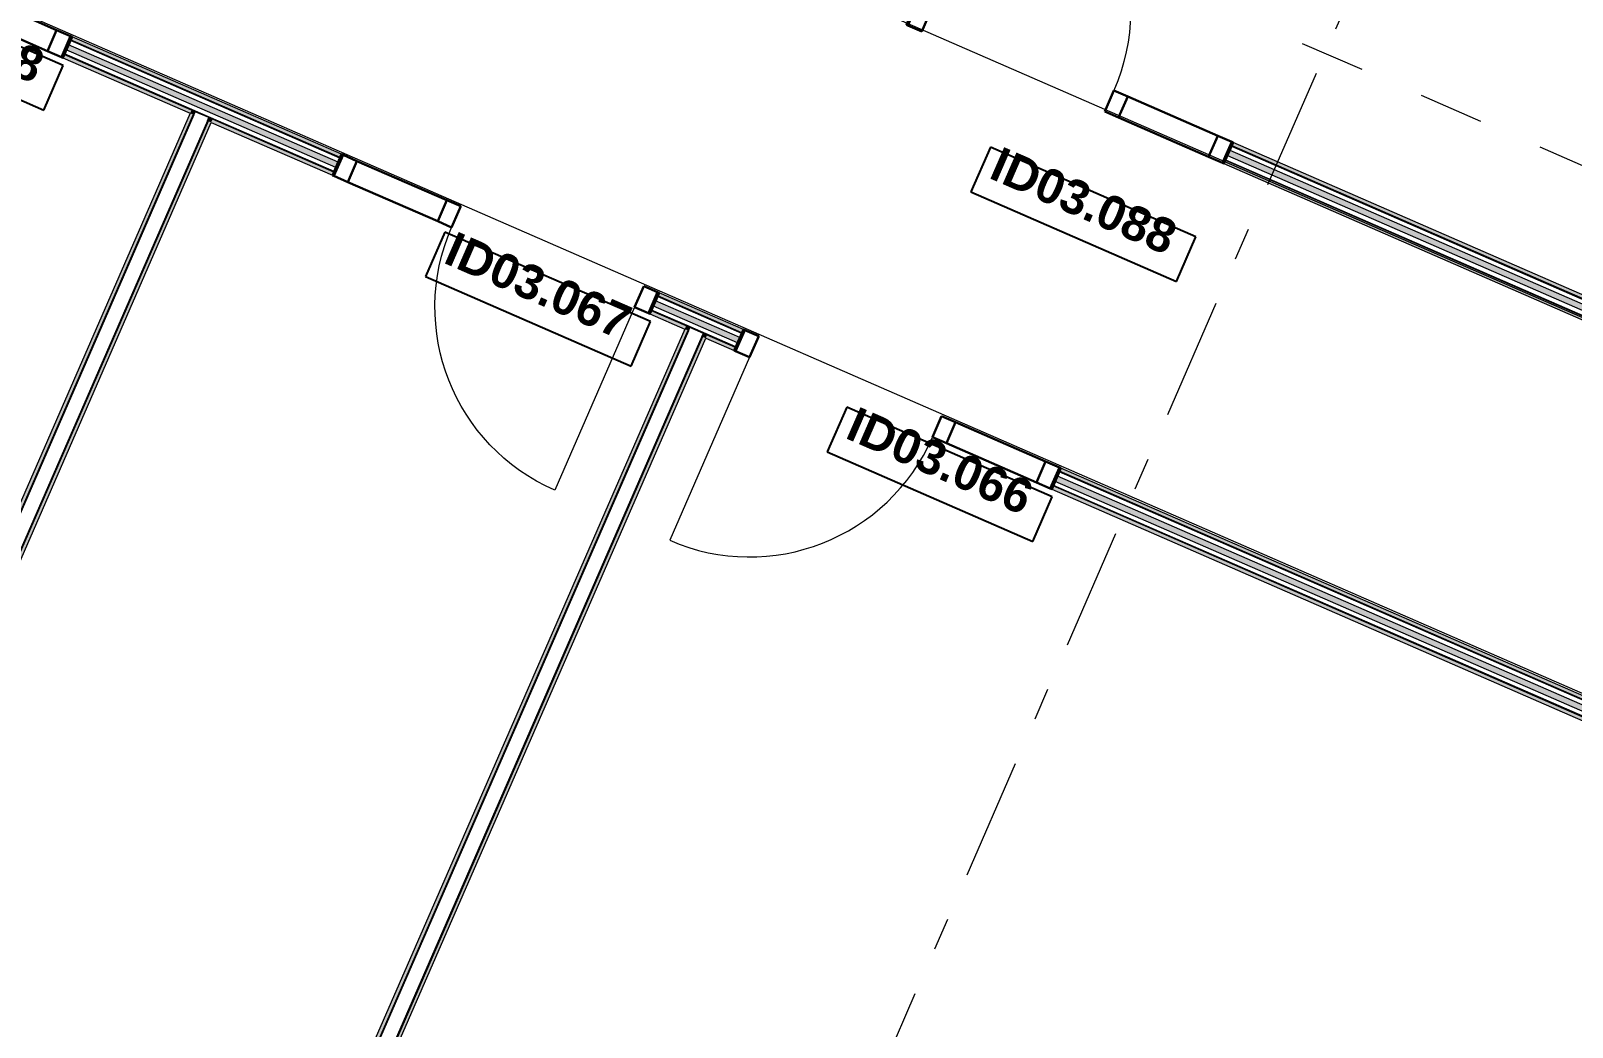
# Model space of a CAD drawing. Header units: millimetres. Extents: x -50172 to 162135, y -142603 to 4572.
# Drawn here: x -20551 to -13833, y -39198 to -34857 of the extents above; entities that cross this region are included whole.
import ezdxf
from ezdxf.enums import TextEntityAlignment as Align

# ---------------------------------------------------------------- set-up
doc = ezdxf.new("R2010")
doc.units = ezdxf.units.MM
doc.header["$MEASUREMENT"] = 0
doc.linetypes.add('Dashed', pattern=[564.444447, 282.222223, -282.222223])
doc.linetypes.add('Double Dashed', pattern=[1093.611073, 529.166651, -211.666656, 141.111112, -211.666656])
for name, color, linetype in [('A-95-MC_Marker_Section_P2.Marker', 7, 'Continuous'), ('New_A-05-M_Gross_Int_Circulation', 7, 'Continuous'), ('New_A-15-MG_Structural_Grid_Phase_2', 7, 'Continuous'), ('New_A-25-M_Wall_Int', 7, 'Continuous'), ('New_ArchiCAD Door Markers', 7, 'Continuous'), ('New_ArchiCAD Doors', 7, 'Continuous')]:
    doc.layers.add(name, color=color, linetype=linetype)
for name, color, linetype, lineweight in [('A-95-MC_Marker_Section_P2.Marker_Pen_No__1', 7, 'Continuous', 13), ('New_A-25-M_Wall_Int_Pen_No__1', 7, 'Continuous', 13), ('New_ArchiCAD Door Markers_Pen_No__1', 7, 'Continuous', 13), ('New_ArchiCAD Door Markers_Pen_No__5', 7, 'Continuous', 25), ('New_ArchiCAD Doors_Pen_No__1', 7, 'Continuous', 13), ('New_ArchiCAD Zone Stamps_Pen_No__6', 7, 'Continuous', 35)]:
    doc.layers.add(name, color=color, linetype=linetype, lineweight=lineweight)
for name, color, linetype, lineweight, true_color in [('New_A-05-M_Gross_Int_Circulation_Pen_No__74', 7, 'Continuous', 20, 0x606060), ('New_A-15-MG_Structural_Grid_Phase_2_Pen_No__222', 7, 'Continuous', 13, 0x65af33), ('New_A-25-M_Wall_Int_Pen_No__107', 7, 'Continuous', 15, 0xa6a6a6), ('New_ArchiCAD Doors_Pen_No__43', 7, 'Continuous', 30, 0x444444), ('New_ArchiCAD Doors_Pen_No__63', 7, 'Continuous', 20, 0x606060)]:
    doc.layers.add(name, color=color, linetype=linetype, lineweight=lineweight, true_color=true_color)
doc.styles.add('GENERATED_STYLE_1', font='')
doc.styles.add('GENERATED_STYLE_2', font='')
doc.styles.add('GENERATED_STYLE_3', font='')
doc.styles.add('GENERATED_STYLE_4', font='')
doc.styles.get('GENERATED_STYLE_1').set_extended_font_data('Arial', bold=True)
doc.styles.get('GENERATED_STYLE_2').set_extended_font_data('Swis721 BT', bold=True)
doc.styles.get('GENERATED_STYLE_3').set_extended_font_data('Arial')
doc.styles.get('GENERATED_STYLE_4').set_extended_font_data('Swis721 BT')

# ---------------------------------------------------------------- blocks, each defined once
blk = doc.blocks.new('Corridor 02-Third_INB 3152_2_1', base_point=(-27291.1, -30973.4))
at = {"layer": 'New_A-05-M_Gross_Int_Circulation_Pen_No__74', "linetype": 'Continuous'}
for p, q in [((-31017.7, -30231.4), (-11792.5, -38614.6)), ((-11193.4, -37238.8), (-24435.4, -31464.6))]:
    blk.add_line(p, q, dxfattribs=at)
at = {"layer": 'New_ArchiCAD Zone Stamps_Pen_No__6'}
for tag, height, style, p in [('ROOM_NAME', 250, 'GENERATED_STYLE_1', (-28123.9, -29413.8)), ('zoneNameLine2', 250, 'GENERATED_STYLE_1', (-28312.4, -29846)), ('ROOM_NUMBER', 200, 'GENERATED_STYLE_3', (-28500.8, -30266.7)), ('measuredAreaCode', 200, 'GENERATED_STYLE_3', (-28657.8, -30626.8)), ('ROOM_HOLES_PRM', 200, 'GENERATED_STYLE_3', (-28350.4, -30760.8)), ('DUMMY_649', 200, 'GENERATED_STYLE_3', (-27721.3, -31035.2)), ('DUMMY_650', 133.3, 'GENERATED_STYLE_3', (-27442, -31141.7))]:
    blk.add_attdef(tag, text='', height=height, rotation=336.44041, dxfattribs=dict(at, style=style)).set_placement(p, align=Align.TOP_LEFT)
blk = doc.blocks.new('*X320')
at = {"layer": 'New_A-25-M_Wall_Int_Pen_No__107', "linetype": 'Continuous'}
blk.add_hatch(color=256, dxfattribs=at).paths.add_polyline_path([(-15335.7, -35399.9), (-11271.4, -37172.1), (-11261.8, -37150.1), (-11262.3, -37148.8), (-15325.7, -35377)])
blk = doc.blocks.new('Door with Sidelight on Side 2 19_3')
at = {"layer": 'New_ArchiCAD Doors_Pen_No__1', "linetype": 'Continuous'}
for p, q in [((-755, -15), (-755, 0)), ((755, -15), (755, 0)), ((-755, -18), (-755, -15)), ((-755, -37), (-755, -18)), ((-755, -62), (-755, -37)), ((-755, -82), (-755, -62)), ((755, -18), (755, -15)), ((755, -37), (755, -18)), ((755, -62), (755, -37)), ((755, -82), (755, -62)), ((-755, -85), (-755, -82)), ((-755, -100), (-755, -85)), ((755, -85), (755, -82)), ((755, -100), (755, -85))]:
    blk.add_line(p, q, dxfattribs=at)
at = {"layer": 'New_ArchiCAD Doors_Pen_No__43', "linetype": 'Continuous'}
for p, q in [((-748, 0), (-755, 0)), ((-755, 0), (-755, -100)), ((-682, 0), (-748, 0)), ((-748, 0), (-748, -100)), ((-254, 0), (-682, 0)), ((-682, 0), (-682, -100)), ((-682, -100), (-682, 0)), ((-254, -100), (-254, 0)), ((-188, 0), (-254, 0)), ((-254, 0), (-254, -100)), ((-188, -100), (-188, 0)), ((748, 0), (682, 0)), ((682, 0), (682, -100)), ((748, 0), (755, 0)), ((748, -100), (748, 0)), ((755, 0), (755, -100)), ((-748, -100), (-755, -100)), ((-748, -100), (-682, -100)), ((-682, -100), (-254, -100)), ((-254, -100), (-188, -100)), ((682, -100), (748, -100)), ((748, -100), (755, -100))]:
    blk.add_line(p, q, dxfattribs=at)
at = {"layer": 'New_ArchiCAD Doors_Pen_No__63', "linetype": 'Continuous'}
blk.add_line((682, 0), (682, 870), dxfattribs=at)
blk.add_arc((682, 0), 870, 90, 180, dxfattribs=at)
blk = doc.blocks.new('Door Stamp 17_19')
at = {"layer": 'New_ArchiCAD Door Markers_Pen_No__5', "linetype": 'Continuous'}
for p, q in [((770.5, -441.9), (-206.6, -441.9)), ((-206.6, -441.9), (-206.6, -653.7)), ((770.5, -653.7), (770.5, -441.9)), ((-206.6, -653.7), (770.5, -653.7)), ((-206.6, -653.7), (770.5, -653.7))]:
    blk.add_line(p, q, dxfattribs=at)
at = {"layer": 'New_ArchiCAD Door Markers_Pen_No__1', "style": 'GENERATED_STYLE_2'}
blk.add_attdef('AC_WIDO_ID', text='', height=150, dxfattribs=at).set_placement((-147.8, -609.1), align=Align.BOTTOM_LEFT)
blk = doc.blocks.new('Wall_25_1', base_point=(-24276, -31433.8))
at = {"layer": 'New_A-25-M_Wall_Int_Pen_No__107', "linetype": 'Continuous', "lineweight": 0, "true_color": 0x535353}
for points in [[(-15318.1, -35359.6), (-11274.9, -37122.6), (-11273.7, -37119.8), (-15316.9, -35356.8)], [(-15344.9, -35421), (-11240.3, -37210.8), (-11239.1, -37208), (-15343.7, -35418.2)]]:
    blk.add_hatch(color=251, dxfattribs=at).paths.add_polyline_path(points)
at = {"layer": 'New_A-25-M_Wall_Int_Pen_No__107', "linetype": 'Continuous'}
for points in [[(-15316.9, -35356.8), (-11287.5, -37113.9), (-11281.5, -37100.1), (-15310.9, -35343.1)], [(-15350.9, -35434.7), (-11243.5, -37225.7), (-11237.5, -37212), (-15344.9, -35421)]]:
    blk.add_hatch(color=256, dxfattribs=at).paths.add_polyline_path(points)
at = {"layer": 'New_A-25-M_Wall_Int_Pen_No__1', "linetype": 'Continuous'}
for p, q in [((-15343.7, -35418.2), (-15335.7, -35399.9)), ((-15335.7, -35399.9), (-15325.7, -35377)), ((-15335.7, -35399.9), (-11271.4, -37172.1)), ((-15325.7, -35377), (-15318.1, -35359.6)), ((-15325.7, -35377), (-11279.8, -37141.2)), ((-15318.1, -35359.6), (-15316.9, -35356.8)), ((-15318.1, -35359.6), (-11274.9, -37122.6)), ((-15316.9, -35356.8), (-15310.9, -35343.1)), ((-15316.9, -35356.8), (-11287.5, -37113.9)), ((-15350.9, -35434.7), (-15344.9, -35421)), ((-15344.9, -35421), (-15343.7, -35418.2)), ((-15344.9, -35421), (-11240.3, -37210.8)), ((-15343.7, -35418.2), (-11256.5, -37200.4))]:
    blk.add_line(p, q, dxfattribs=at)
at = {"layer": 'New_A-25-M_Wall_Int_Pen_No__1', "linetype": 'Continuous', "flags": 128}
for points in [[(-11281.5, -37100.1), (-15310.9, -35343.1)], [(-15350.9, -35434.7), (-11229.8, -37231.7)]]:
    blk.add_lwpolyline(points, dxfattribs=at)
at = {"layer": 'New_A-25-M_Wall_Int', "color": 250, "lineweight": 50, "true_color": 0x2a2a2a}
blk.add_blockref('*X320', (0, 0), dxfattribs=at)
at = {"layer": 'New_ArchiCAD Door Markers'}
ref = blk.add_blockref('Door Stamp 17_19', (-16003, -35041.3), dxfattribs=dict(at, rotation=336.4404143293995))
ref.add_attrib('AC_WIDO_ID', 'ID03.088', dxfattribs={"layer": 'New_ArchiCAD Door Markers_Pen_No__1', "color": 7, "height": 150, "rotation": 336.44041, "style": 'GENERATED_STYLE_2'}).set_placement((-16399.7, -35536.8), align=Align.BOTTOM_LEFT)
at = {"layer": 'New_ArchiCAD Doors', "color": 251, "linetype": 'Continuous', "lineweight": 20, "true_color": 0x606060, "xscale": -1, "zscale": 1000, "rotation": 336.4404143293995}
blk.add_blockref('Door with Sidelight on Side 2 19_3', (-16003, -35041.3), dxfattribs=at)
blk = doc.blocks.new('*X349')
at = {"layer": 'New_A-25-M_Wall_Int_Pen_No__107', "linetype": 'Continuous'}
blk.add_hatch(color=256, dxfattribs=at).paths.add_polyline_path([(-20387.1, -34917.2), (-20397.1, -34940.1), (-19222.1, -35452.5), (-19212.1, -35429.6)])
blk = doc.blocks.new('*X350')
at = {"layer": 'New_A-25-M_Wall_Int_Pen_No__107', "linetype": 'Continuous'}
blk.add_hatch(color=256, dxfattribs=at).paths.add_polyline_path([(-17828.1, -36033.3), (-17838.1, -36056.2), (-17471, -36216.3), (-17461, -36193.4)])
blk = doc.blocks.new('*X351')
at = {"layer": 'New_A-25-M_Wall_Int_Pen_No__107', "linetype": 'Continuous'}
blk.add_hatch(color=256, dxfattribs=at).paths.add_polyline_path([(-16086.9, -36819.9), (-11912.8, -38640.5), (-11911.5, -38640), (-11901.9, -38618), (-16076.9, -36797)])
blk = doc.blocks.new('Door with Sidelight on Side 2 19_4')
at = {"layer": 'New_ArchiCAD Doors_Pen_No__1', "linetype": 'Continuous'}
for p, q in [((-755, 0), (-755, -15)), ((755, 0), (755, -15)), ((-755, -15), (-755, -18)), ((-755, -18), (-755, -37)), ((-755, -37), (-755, -62)), ((-755, -62), (-755, -82)), ((755, -15), (755, -18)), ((755, -18), (755, -37)), ((755, -37), (755, -62)), ((755, -62), (755, -82)), ((-755, -82), (-755, -85)), ((-755, -85), (-755, -100)), ((755, -82), (755, -85)), ((755, -85), (755, -100))]:
    blk.add_line(p, q, dxfattribs=at)
at = {"layer": 'New_ArchiCAD Doors_Pen_No__43', "linetype": 'Continuous'}
for p, q in [((-748, 0), (-755, 0)), ((-755, 0), (-755, -100)), ((-682, 0), (-748, 0)), ((-748, 0), (-748, -100)), ((-254, 0), (-682, 0)), ((-682, 0), (-682, -100)), ((-682, -100), (-682, 0)), ((-254, -100), (-254, 0)), ((-188, 0), (-254, 0)), ((-254, 0), (-254, -100)), ((-188, -100), (-188, 0)), ((748, 0), (682, 0)), ((682, 0), (682, -100)), ((748, 0), (755, 0)), ((748, -100), (748, 0)), ((755, 0), (755, -100)), ((-748, -100), (-755, -100)), ((-748, -100), (-682, -100)), ((-682, -100), (-254, -100)), ((-254, -100), (-188, -100)), ((682, -100), (748, -100)), ((748, -100), (755, -100))]:
    blk.add_line(p, q, dxfattribs=at)
at = {"layer": 'New_ArchiCAD Doors_Pen_No__63', "linetype": 'Continuous'}
blk.add_line((682, 0), (682, 870), dxfattribs=at)
blk.add_arc((682, 0), 870, 90, 180, dxfattribs=at)
blk = doc.blocks.new('Door Stamp 17_16')
at = {"layer": 'New_ArchiCAD Door Markers_Pen_No__5', "linetype": 'Continuous'}
for p, q in [((206.6, 241.9), (-770.5, 241.9)), ((-770.5, 241.9), (-770.5, 30.2)), ((206.6, 241.9), (-770.5, 241.9)), ((206.6, 30.2), (206.6, 241.9)), ((-770.5, 30.2), (206.6, 30.2))]:
    blk.add_line(p, q, dxfattribs=at)
at = {"layer": 'New_ArchiCAD Door Markers_Pen_No__1', "style": 'GENERATED_STYLE_2'}
blk.add_attdef('AC_WIDO_ID', text='', height=150, rotation=180, dxfattribs=at).set_placement((147.8, 286.5), align=Align.BOTTOM_LEFT)
blk = doc.blocks.new('Wall_29_1', base_point=(-11961.5, -38659.6))
at = {"layer": 'New_A-25-M_Wall_Int_Pen_No__107', "linetype": 'Continuous', "lineweight": 0, "true_color": 0x535353}
for points in [[(-20377.9, -34896.1), (-20379.1, -34898.8), (-19204.1, -35411.3), (-19202.9, -35408.5)], [(-20404.7, -34957.5), (-20405.9, -34960.2), (-19837.2, -35208.3), (-19836, -35205.5)], [(-19843.2, -35222), (-19840.5, -35223.2), (-19834.5, -35209.5), (-19837.2, -35208.3)], [(-19837.2, -35208.3), (-19834.5, -35209.5), (-19833.3, -35206.7), (-19836, -35205.5)], [(-19833.3, -35206.7), (-19834.5, -35209.5), (-19230.9, -35472.7), (-19229.7, -35469.9)], [(-19781.8, -35248.8), (-19779, -35250), (-19773, -35236.2), (-19775.8, -35235)], [(-17845.6, -36073.6), (-17846.8, -36076.4), (-17681.6, -36148.4), (-17680.4, -36145.7)], [(-17818.9, -36012.2), (-17820.1, -36014.9), (-17453, -36175), (-17451.8, -36172.3)], [(-17687.6, -36162.2), (-17684.9, -36163.4), (-17678.9, -36149.6), (-17681.6, -36148.4)], [(-17681.6, -36148.4), (-17678.9, -36149.6), (-17677.7, -36146.9), (-17680.4, -36145.7)], [(-17677.7, -36146.9), (-17678.9, -36149.6), (-17479.8, -36236.4), (-17478.6, -36233.7)], [(-17626.2, -36188.9), (-17623.5, -36190.1), (-17617.5, -36176.4), (-17620.2, -36175.2)], [(-16068.9, -36778.7), (-11853.6, -38617.2), (-11852.4, -38614.5), (-16067.7, -36775.9)], [(-16094.5, -36837.4), (-16095.7, -36840.1), (-11941.7, -38651.9), (-11940.5, -38649.1)]]:
    blk.add_hatch(color=251, dxfattribs=at).paths.add_polyline_path(points)
at = {"layer": 'New_A-25-M_Wall_Int_Pen_No__107', "linetype": 'Continuous'}
for points in [[(-20377.9, -34896.1), (-19202.9, -35408.5), (-19196.9, -35394.8), (-20371.9, -34882.3)], [(-20405.9, -34960.2), (-20411.9, -34974), (-19857, -35216), (-19851, -35202.3)], [(-19857, -35216), (-19843.2, -35222), (-19837.2, -35208.3), (-19851, -35202.3)], [(-19779, -35250), (-19765.3, -35256), (-19759.3, -35242.2), (-19773, -35236.2)], [(-19759.3, -35242.2), (-19765.3, -35256), (-19236.9, -35486.4), (-19230.9, -35472.7)], [(-17812.9, -35998.4), (-17818.9, -36012.2), (-17451.8, -36172.3), (-17445.8, -36158.5)], [(-17852.8, -36090.1), (-17701.4, -36156.2), (-17695.4, -36142.4), (-17846.8, -36076.4)], [(-17701.4, -36156.2), (-17687.6, -36162.2), (-17681.6, -36148.4), (-17695.4, -36142.4)], [(-17623.5, -36190.1), (-17609.7, -36196.1), (-17603.7, -36182.4), (-17617.5, -36176.4)], [(-17603.7, -36182.4), (-17609.7, -36196.1), (-17485.8, -36250.2), (-17479.8, -36236.4)], [(-16061.7, -36762.2), (-16067.7, -36775.9), (-11849.6, -38615.7), (-11843.6, -38601.9)], [(-16095.7, -36840.1), (-16101.7, -36853.9), (-11961.5, -38659.6), (-11955.5, -38645.9)]]:
    blk.add_hatch(color=256, dxfattribs=at).paths.add_polyline_path(points)
at = {"layer": 'New_A-25-M_Wall_Int_Pen_No__1', "linetype": 'Continuous'}
for p, q in [((-20397.1, -34940.1), (-20387.1, -34917.2)), ((-20387.1, -34917.2), (-20379.1, -34898.8)), ((-19212.1, -35429.6), (-20387.1, -34917.2)), ((-20379.1, -34898.8), (-20377.9, -34896.1)), ((-19204.1, -35411.3), (-20379.1, -34898.8)), ((-20377.9, -34896.1), (-20371.9, -34882.3)), ((-19202.9, -35408.5), (-20377.9, -34896.1)), ((-20411.9, -34974), (-20405.9, -34960.2)), ((-20405.9, -34960.2), (-20404.7, -34957.5)), ((-19851, -35202.3), (-20405.9, -34960.2)), ((-20404.7, -34957.5), (-20397.1, -34940.1)), ((-19836, -35205.5), (-20404.7, -34957.5)), ((-19222.1, -35452.5), (-20397.1, -34940.1)), ((-19837.2, -35208.3), (-19851, -35202.3)), ((-19837.2, -35208.3), (-19843.2, -35222)), ((-19840.5, -35223.2), (-19834.5, -35209.5)), ((-19833.3, -35206.7), (-19836, -35205.5)), ((-19775.8, -35235), (-19834.5, -35209.5)), ((-19229.7, -35469.9), (-19833.3, -35206.7)), ((-19781.8, -35248.8), (-19775.8, -35235)), ((-19779, -35250), (-19773, -35236.2)), ((-19759.3, -35242.2), (-19773, -35236.2)), ((-19230.9, -35472.7), (-19759.3, -35242.2)), ((-19202.9, -35408.5), (-19196.9, -35394.8)), ((-19230.9, -35472.7), (-19229.7, -35469.9)), ((-19229.7, -35469.9), (-19222.1, -35452.5)), ((-19222.1, -35452.5), (-19212.1, -35429.6)), ((-19212.1, -35429.6), (-19204.1, -35411.3)), ((-19204.1, -35411.3), (-19202.9, -35408.5)), ((-19236.9, -35486.4), (-19230.9, -35472.7)), ((-17818.9, -36012.2), (-17812.9, -35998.4)), ((-17846.8, -36076.4), (-17845.6, -36073.6)), ((-17845.6, -36073.6), (-17838.1, -36056.2)), ((-17680.4, -36145.7), (-17845.6, -36073.6)), ((-17838.1, -36056.2), (-17828.1, -36033.3)), ((-17471, -36216.3), (-17838.1, -36056.2)), ((-17828.1, -36033.3), (-17820.1, -36014.9)), ((-17461, -36193.4), (-17828.1, -36033.3)), ((-17820.1, -36014.9), (-17818.9, -36012.2)), ((-17453, -36175), (-17820.1, -36014.9)), ((-17451.8, -36172.3), (-17818.9, -36012.2)), ((-17852.8, -36090.1), (-17846.8, -36076.4)), ((-17695.4, -36142.4), (-17846.8, -36076.4)), ((-17681.6, -36148.4), (-17695.4, -36142.4)), ((-17681.6, -36148.4), (-17687.6, -36162.2)), ((-17684.9, -36163.4), (-17678.9, -36149.6)), ((-17677.7, -36146.9), (-17680.4, -36145.7)), ((-17620.2, -36175.2), (-17678.9, -36149.6)), ((-17478.6, -36233.7), (-17677.7, -36146.9)), ((-17626.2, -36188.9), (-17620.2, -36175.2)), ((-17623.5, -36190.1), (-17617.5, -36176.4)), ((-17603.7, -36182.4), (-17617.5, -36176.4)), ((-17479.8, -36236.4), (-17603.7, -36182.4)), ((-17471, -36216.3), (-17461, -36193.4)), ((-17461, -36193.4), (-17453, -36175)), ((-17453, -36175), (-17451.8, -36172.3)), ((-17451.8, -36172.3), (-17445.8, -36158.5)), ((-17485.8, -36250.2), (-17479.8, -36236.4)), ((-17479.8, -36236.4), (-17478.6, -36233.7)), ((-17478.6, -36233.7), (-17471, -36216.3)), ((-16086.9, -36819.9), (-16076.9, -36797)), ((-16076.9, -36797), (-16068.9, -36778.7)), ((-11901.9, -38618), (-16076.9, -36797)), ((-16068.9, -36778.7), (-16067.7, -36775.9)), ((-11871, -38609.6), (-16068.9, -36778.7)), ((-16067.7, -36775.9), (-16061.7, -36762.2)), ((-11852.4, -38614.5), (-16067.7, -36775.9)), ((-16101.7, -36853.9), (-16095.7, -36840.1)), ((-16095.7, -36840.1), (-16094.5, -36837.4)), ((-11955.5, -38645.9), (-16095.7, -36840.1)), ((-16094.5, -36837.4), (-16086.9, -36819.9)), ((-11940.5, -38649.1), (-16094.5, -36837.4)), ((-11930.2, -38632.9), (-16086.9, -36819.9))]:
    blk.add_line(p, q, dxfattribs=at)
at = {"layer": 'New_A-25-M_Wall_Int_Pen_No__1', "linetype": 'Continuous', "flags": 128}
for points in [[(-19196.9, -35394.8), (-20371.9, -34882.3)], [(-20411.9, -34974), (-19857, -35216)], [(-19765.3, -35256), (-19236.9, -35486.4)], [(-17445.8, -36158.5), (-17812.9, -35998.4)], [(-17852.8, -36090.1), (-17701.4, -36156.2)], [(-17609.7, -36196.1), (-17485.8, -36250.2)], [(-11843.6, -38601.9), (-16061.7, -36762.2)], [(-16101.7, -36853.9), (-11961.5, -38659.6)]]:
    blk.add_lwpolyline(points, dxfattribs=at)
at = {"layer": 'New_A-25-M_Wall_Int', "color": 250, "lineweight": 50, "true_color": 0x2a2a2a}
for name in ['*X349', '*X350', '*X351']:
    blk.add_blockref(name, (0, 0), dxfattribs=at)
at = {"layer": 'New_ArchiCAD Door Markers'}
ref = blk.add_blockref('Door Stamp 17_16', (-21103.9, -34672.2), dxfattribs=dict(at, rotation=156.4356490361658))
ref.add_attrib('AC_WIDO_ID', 'ID03.068', dxfattribs={"layer": 'New_ArchiCAD Door Markers_Pen_No__1', "color": 7, "height": 150, "rotation": 336.43565, "style": 'GENERATED_STYLE_2'}).set_placement((-21336.1, -34790.2), align=Align.BOTTOM_LEFT)
ref = blk.add_blockref('Door Stamp 17_16', (-18544.9, -35788.3), dxfattribs=dict(at, rotation=156.4356490361658))
ref.add_attrib('AC_WIDO_ID', 'ID03.067', dxfattribs={"layer": 'New_ArchiCAD Door Markers_Pen_No__1', "color": 7, "height": 150, "rotation": 336.43565, "style": 'GENERATED_STYLE_2'}).set_placement((-18777.1, -35906.4), align=Align.BOTTOM_LEFT)
ref = blk.add_blockref('Door Stamp 17_16', (-16793.8, -36552), dxfattribs=dict(at, rotation=156.4356490361658))
ref.add_attrib('AC_WIDO_ID', 'ID03.066', dxfattribs={"layer": 'New_ArchiCAD Door Markers_Pen_No__1', "color": 7, "height": 150, "rotation": 336.43565, "style": 'GENERATED_STYLE_2'}).set_placement((-17025.9, -36670.1), align=Align.BOTTOM_LEFT)
at = {"layer": 'New_ArchiCAD Doors', "color": 251, "linetype": 'Continuous', "lineweight": 20, "true_color": 0x606060, "zscale": 1000, "rotation": 156.4356490361658}
for p in [(-21103.9, -34672.2), (-16793.8, -36552)]:
    blk.add_blockref('Door with Sidelight on Side 2 19_4', p, dxfattribs=at)
at = {"layer": 'New_ArchiCAD Doors', "color": 251, "linetype": 'Continuous', "lineweight": 20, "true_color": 0x606060, "xscale": -1, "zscale": 1000, "rotation": 156.4356490361658}
blk.add_blockref('Door with Sidelight on Side 2 19_4', (-18544.9, -35788.3), dxfattribs=at)
blk = doc.blocks.new('Wall_33_1', base_point=(-19765.3, -35256))
at = {"layer": 'New_A-25-M_Wall_Int_Pen_No__107', "linetype": 'Continuous'}
for points in [[(-19857, -35216), (-21471.8, -38918.5), (-21458, -38924.5), (-19843.2, -35222)], [(-19779, -35250), (-21393.9, -38952.5), (-21380.1, -38958.5), (-19765.3, -35256)]]:
    blk.add_hatch(color=256, dxfattribs=at).paths.add_polyline_path(points)
at = {"layer": 'New_A-25-M_Wall_Int_Pen_No__107', "linetype": 'Continuous', "lineweight": 0, "true_color": 0x535353}
for points in [[(-19843.2, -35222), (-21458, -38924.5), (-21455.3, -38925.7), (-19840.5, -35223.2)], [(-19781.8, -35248.8), (-21396.6, -38951.3), (-21393.9, -38952.5), (-19779, -35250)]]:
    blk.add_hatch(color=251, dxfattribs=at).paths.add_polyline_path(points)
at = {"layer": 'New_A-25-M_Wall_Int_Pen_No__1', "linetype": 'Continuous'}
for p, q in [((-19843.2, -35222), (-21458, -38924.5)), ((-19840.5, -35223.2), (-21455.3, -38925.7)), ((-19781.8, -35248.8), (-21396.6, -38951.3)), ((-19779, -35250), (-21393.9, -38952.5))]:
    blk.add_line(p, q, dxfattribs=at)
at = {"layer": 'New_A-25-M_Wall_Int_Pen_No__1', "linetype": 'Continuous', "flags": 128}
for points in [[(-19857, -35216), (-21471.8, -38918.5)], [(-21380.1, -38958.5), (-19765.3, -35256)], [(-21471.8, -38918.5), (-21458, -38924.5)], [(-21458, -38924.5), (-21455.3, -38925.7)], [(-21455.3, -38925.7), (-21396.6, -38951.3)], [(-21396.6, -38951.3), (-21393.9, -38952.5)], [(-21393.9, -38952.5), (-21380.1, -38958.5)]]:
    blk.add_lwpolyline(points, dxfattribs=at)
blk = doc.blocks.new('Wall_34_1', base_point=(-17609.7, -36196.1))
at = {"layer": 'New_A-25-M_Wall_Int_Pen_No__107', "linetype": 'Continuous'}
for points in [[(-17701.4, -36156.2), (-19329, -39888.9), (-19315.3, -39894.9), (-17687.6, -36162.2)], [(-17623.5, -36190.1), (-19251.1, -39922.9), (-19237.4, -39928.9), (-17609.7, -36196.1)]]:
    blk.add_hatch(color=256, dxfattribs=at).paths.add_polyline_path(points)
at = {"layer": 'New_A-25-M_Wall_Int_Pen_No__107', "linetype": 'Continuous', "lineweight": 0, "true_color": 0x535353}
for points in [[(-17687.6, -36162.2), (-19315.3, -39894.9), (-19312.5, -39896.1), (-17684.9, -36163.4)], [(-17626.2, -36188.9), (-19253.9, -39921.7), (-19251.1, -39922.9), (-17623.5, -36190.1)]]:
    blk.add_hatch(color=251, dxfattribs=at).paths.add_polyline_path(points)
at = {"layer": 'New_A-25-M_Wall_Int_Pen_No__1', "linetype": 'Continuous'}
for p, q in [((-17687.6, -36162.2), (-19315.3, -39894.9)), ((-17684.9, -36163.4), (-19312.5, -39896.1)), ((-17626.2, -36188.9), (-19253.9, -39921.7)), ((-17623.5, -36190.1), (-19251.1, -39922.9))]:
    blk.add_line(p, q, dxfattribs=at)
at = {"layer": 'New_A-25-M_Wall_Int_Pen_No__1', "linetype": 'Continuous', "flags": 128}
for points in [[(-17701.4, -36156.2), (-19329, -39888.9)], [(-19237.4, -39928.9), (-17609.7, -36196.1)], [(-19329, -39888.9), (-19315.3, -39894.9)], [(-19315.3, -39894.9), (-19312.5, -39896.1)], [(-19312.5, -39896.1), (-19253.9, -39921.7)], [(-19253.9, -39921.7), (-19251.1, -39922.9)], [(-19251.1, -39922.9), (-19237.4, -39928.9)]]:
    blk.add_lwpolyline(points, dxfattribs=at)
blk = doc.blocks.new('Standard grid marker_34')
at = {"layer": 'New_A-15-MG_Structural_Grid_Phase_2_Pen_No__222', "linetype": 'Double Dashed'}
blk.add_line((2709.9, 0), (20151.3, 0), dxfattribs=at)
at = {"layer": 'New_A-15-MG_Structural_Grid_Phase_2_Pen_No__222', "style": 'GENERATED_STYLE_4'}
for tag, p in [('AC_MarkerText_1_0', (-500, -861)), ('AC_MarkerText_1_1', (23361.2, -861))]:
    blk.add_attdef(tag, text='', height=350, rotation=270, dxfattribs=at).set_placement(p, align=Align.MIDDLE_CENTER)
blk = doc.blocks.new('Cutting Plane_4_1', base_point=(18850.6, -50545.4))
at = {"layer": 'A-95-MC_Marker_Section_P2.Marker_Pen_No__1', "linetype": 'Dashed'}
blk.add_line((-6471, -38635.4), (-31881.6, -27555.2), dxfattribs=at)

msp = doc.modelspace()

# ---------------------------------------------------------------- block references
at = {"layer": 'A-95-MC_Marker_Section_P2.Marker'}
msp.add_blockref('Cutting Plane_4_1', (18850.6, -50545.4), dxfattribs=at)
at = {"layer": 'New_A-05-M_Gross_Int_Circulation', "linetype": 'Continuous'}
msp.add_blockref('Corridor 02-Third_INB 3152_2_1', (-27291.1, -30973.4), dxfattribs=at)
at = {"layer": 'New_A-15-MG_Structural_Grid_Phase_2', "color": 8, "linetype": 'Continuous', "lineweight": 15, "zscale": 1000, "rotation": 66.44041158399293}
msp.add_blockref('Standard grid marker_34', (-21050.7, -49037.7), dxfattribs=at)
at = {"layer": 'New_A-25-M_Wall_Int', "color": 250, "lineweight": 50, "true_color": 0x2a2a2a}
for name, p in [('Wall_29_1', (-11961.5, -38659.6)), ('Wall_25_1', (-24276, -31433.8)), ('Wall_33_1', (-19765.3, -35256)), ('Wall_34_1', (-17609.7, -36196.1))]:
    msp.add_blockref(name, p, dxfattribs=at)

doc.saveas('drawing.dxf')
